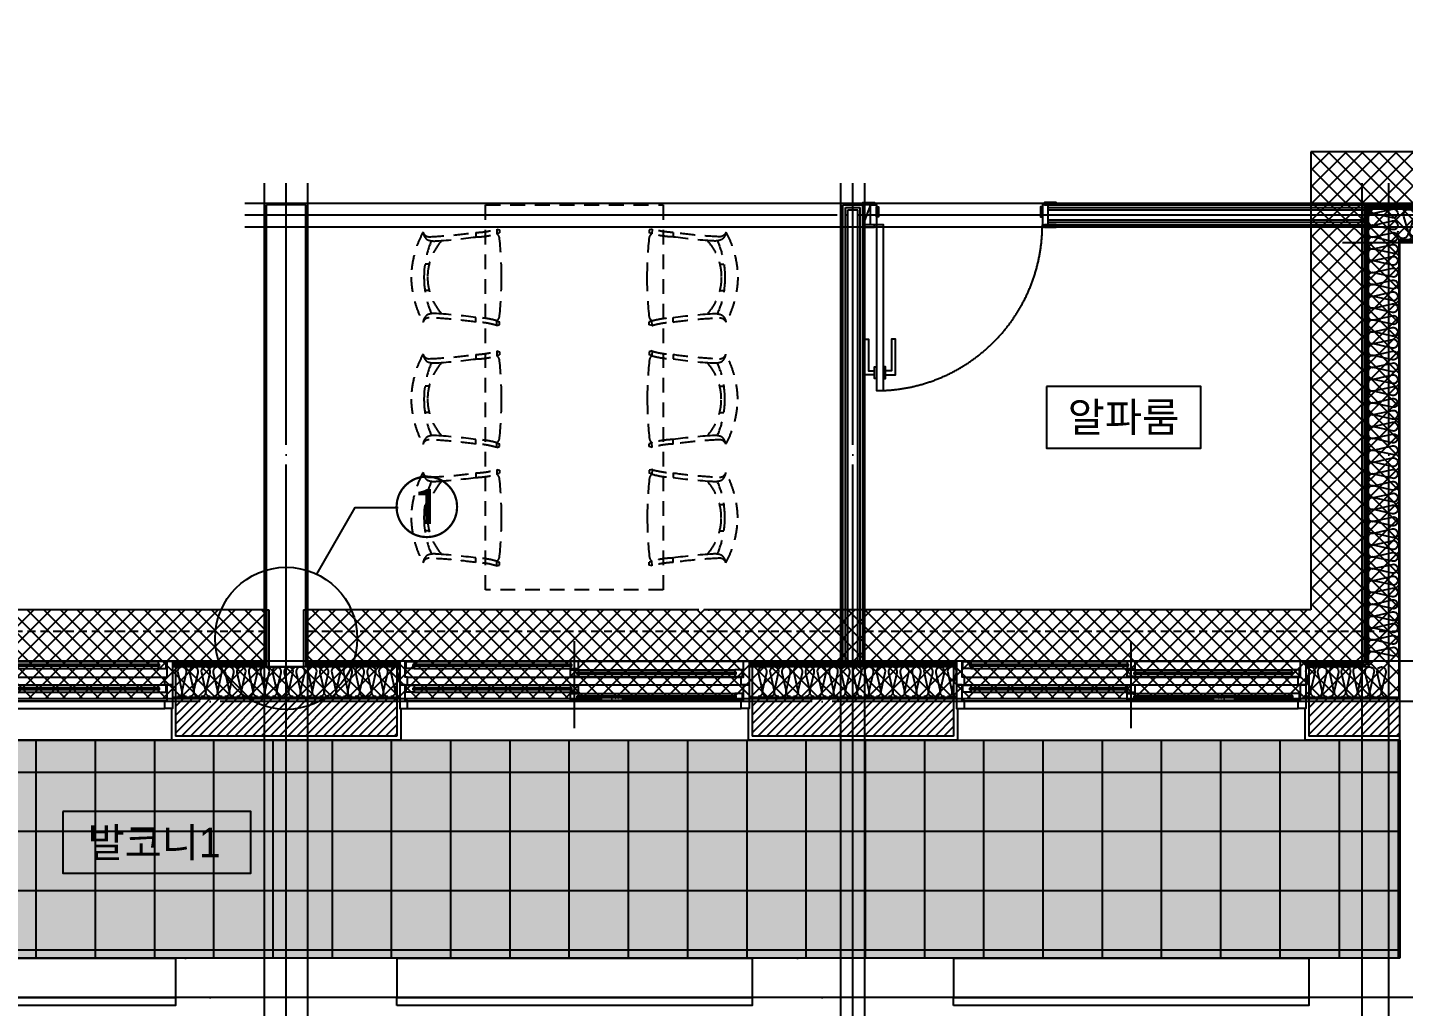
# Model space of a CAD drawing. Header units: millimetres. Extents: x -24416 to 92204, y -190080 to 23760.
# Drawn here: x 14919 to 21888, y -91259 to -86300 of the extents above; entities that cross this region are included whole.
import ezdxf
from ezdxf.enums import TextEntityAlignment as Align

# ---------------------------------------------------------------- set-up
doc = ezdxf.new("R2010")
doc.units = ezdxf.units.MM
doc.header["$LTSCALE"] = 50
for name, pattern in [('AUDIT_D_220706163347-0', [0]), ('CEN', [62, 60, -1, 0, -1]), ('H', [1.3, 0.8, -0.5]), ('HD', [2.5, 1.5, -1]), ('HID', [2.5, 1.5, -1]), ('평면도(기준)$0$CENTER2', [16.25, 15, -0.5, 0.25, -0.5])]:
    doc.linetypes.add(name, pattern=pattern)
for name, color, linetype in [('A_HAT', 8, 'Continuous'), ('AA-단열-바닥-욕실', 30, 'Continuous'), ('ARDM', 7, 'Continuous'), ('CEN_CON', 1, 'CEN'), ('CEN_WALL', 12, 'CEN'), ('CONC', 2, 'Continuous'), ('dan1', 7, 'HID'), ('ELE3_CON', 7, 'Continuous'), ('ELE4', 4, 'Continuous'), ('ETC', 6, 'Continuous'), ('FIN', 6, 'Continuous'), ('FUR_가구', 8, 'HD'), ('HAT', 9, 'Continuous'), ('INS', 252, 'Continuous'), ('INSUL', 8, 'Continuous'), ('SINA-F-FRAME', 4, 'Continuous'), ('TEXT', 3, 'Continuous'), ('WAL', 3, 'Continuous'), ('WAL_DRY', 7, 'Continuous'), ('WIN', 4, 'Continuous'), ('X - 단위세대$0$ETC', 6, 'Continuous'), ('바닥타일', 8, 'Continuous'), ('실명', 3, 'AUDIT_D_220706163347-0'), ('실명박스', 7, 'AUDIT_D_220706163347-0'), ('커튼박스', 6, 'Continuous'), ('평면도(기준)$0$1.EC-F-DOOR', 4, 'Continuous'), ('평면도(기준)$0$1.EC-F-DOOR-F', 4, 'Continuous')]:
    doc.layers.add(name, color=color, linetype=linetype)
for name, color, linetype, plot in [('AA-CEN', 1, 'CEN', False), ('Defpoint', 135, 'Continuous', False), ('MC', 135, 'Continuous', False)]:
    doc.layers.add(name, color=color, linetype=linetype, plot=plot)
doc.styles.add('HAUD01', font='Dotum.ttf')
doc.styles.add('돋움', font='Dotum.ttf')
pattern_1 = [(45, (-288337.163, -168071.244), (-22.4506403, 22.4506403), [])]

# ---------------------------------------------------------------- blocks, each defined once
blk = doc.blocks.new('WIN_이중창_1800')
at = {"layer": 'Defpoint'}
for p, q in [((-15, 240), (-15, 0)), ((1785, 240), (1785, 0))]:
    blk.add_line(p, q, dxfattribs=at)
at = {"layer": 'WIN'}
blk.add_line((885, -100), (885, 340), dxfattribs=at)
at = {"layer": 'WIN', "color": 8}
for p, q in [((1742, 240), (28, 240)), ((1697, 237), (905, 237)), ((1730, 158), (40, 158)), ((865, 196), (73, 196)), ((865, 161), (73, 161)), ((1697, 202), (905, 202)), ((1730, 120), (40, 120)), ((865, 76), (73, 76)), ((1697, 117), (905, 117)), ((1697, 82), (905, 82)), ((1730, 38), (40, 38)), ((1730, 0), (40, 0)), ((865, 41), (73, 41))]:
    blk.add_line(p, q, dxfattribs=at)
at = {"layer": 'WIN'}
for points in [[(40, 158), (28, 158), (28, 240), (0, 240), (0, 120), (40, 120), (40, 158)], [(905, 216.5), (905, 202), (865, 202), (865, 237), (905, 237), (905, 222.5)], [(1704, 222.5), (1704, 216.5), (898, 216.5), (898, 222.5), (1704, 222.5)], [(1697, 216.5), (1697, 202), (1737, 202), (1737, 237), (1697, 237), (1697, 222.5)], [(1730, 158), (1742, 158), (1742, 240), (1770, 240), (1770, 120), (1730, 120), (1730, 158)], [(73, 175.5), (73, 161), (33, 161), (33, 196), (73, 196), (73, 181.5)], [(872, 181.5), (872, 175.5), (66, 175.5), (66, 181.5), (872, 181.5)], [(865, 175.5), (865, 161), (905, 161), (905, 196), (865, 196), (865, 181.5)], [(40, 38), (28, 38), (28, 120), (0, 120), (0, 0), (40, 0), (40, 38)], [(73, 55.5), (73, 41), (33, 41), (33, 76), (73, 76), (73, 61.5)], [(905, 96.5), (905, 82), (865, 82), (865, 117), (905, 117), (905, 102.5)], [(865, 55.5), (865, 41), (905, 41), (905, 76), (865, 76), (865, 61.5)], [(1704, 102.5), (1704, 96.5), (898, 96.5), (898, 102.5), (1704, 102.5)], [(1697, 96.5), (1697, 82), (1737, 82), (1737, 117), (1697, 117), (1697, 102.5)], [(1730, 38), (1742, 38), (1742, 120), (1770, 120), (1770, 0), (1730, 0), (1730, 38)], [(872, 61.5), (872, 55.5), (66, 55.5), (66, 61.5), (872, 61.5)]]:
    blk.add_lwpolyline(points, dxfattribs=at)
blk = doc.blocks.new('WIN_이중창_3300-2')
at = {"layer": 'Defpoint'}
for p, q in [((-15, 240), (-15, 0)), ((3285, 240), (3285, 0))]:
    blk.add_line(p, q, dxfattribs=at)
at = {"layer": 'WIN'}
for p, q in [((900, -100), (900, 340)), ((2370, -100), (2370, 340))]:
    blk.add_line(p, q, dxfattribs=at)
at = {"layer": 'WIN', "color": 8}
for p, q in [((3242, 240), (28, 240)), ((880, 237), (73, 237)), ((3197, 237), (2390, 237)), ((3230, 158), (40, 158)), ((880, 202), (73, 202)), ((2350, 196), (920, 196)), ((2350, 161), (920, 161)), ((3197, 202), (2390, 202)), ((3230, 120), (40, 120)), ((880, 117), (73, 117)), ((880, 82), (73, 82)), ((2350, 76), (920, 76)), ((3197, 117), (2390, 117)), ((3197, 82), (2390, 82)), ((3230, 38), (40, 38)), ((3230, 0), (40, 0)), ((2350, 41), (920, 41))]:
    blk.add_line(p, q, dxfattribs=at)
at = {"layer": 'WIN'}
for points in [[(40, 158), (28, 158), (28, 240), (0, 240), (0, 120), (40, 120), (40, 158)], [(73, 216.5), (73, 202), (33, 202), (33, 237), (73, 237), (73, 222.5)], [(887, 222.5), (887, 216.5), (66, 216.5), (66, 222.5), (887, 222.5)], [(880, 216.5), (880, 202), (920, 202), (920, 237), (880, 237), (880, 222.5)], [(2390, 216.5), (2390, 202), (2350, 202), (2350, 237), (2390, 237), (2390, 222.5)], [(3204, 222.5), (3204, 216.5), (2383, 216.5), (2383, 222.5), (3204, 222.5)], [(3197, 216.5), (3197, 202), (3237, 202), (3237, 237), (3197, 237), (3197, 222.5)], [(3230, 158), (3242, 158), (3242, 240), (3270, 240), (3270, 120), (3230, 120), (3230, 158)], [(920, 175.5), (920, 161), (880, 161), (880, 196), (920, 196), (920, 181.5)], [(2357, 181.5), (2357, 175.5), (913, 175.5), (913, 181.5), (2357, 181.5)], [(2350, 175.5), (2350, 161), (2390, 161), (2390, 196), (2350, 196), (2350, 181.5)], [(40, 38), (28, 38), (28, 120), (0, 120), (0, 0), (40, 0), (40, 38)], [(73, 96.5), (73, 82), (33, 82), (33, 117), (73, 117), (73, 102.5)], [(887, 102.5), (887, 96.5), (66, 96.5), (66, 102.5), (887, 102.5)], [(880, 96.5), (880, 82), (920, 82), (920, 117), (880, 117), (880, 102.5)], [(920, 55.5), (920, 41), (880, 41), (880, 76), (920, 76), (920, 61.5)], [(2390, 96.5), (2390, 82), (2350, 82), (2350, 117), (2390, 117), (2390, 102.5)], [(2350, 55.5), (2350, 41), (2390, 41), (2390, 76), (2350, 76), (2350, 61.5)], [(3204, 102.5), (3204, 96.5), (2383, 96.5), (2383, 102.5), (3204, 102.5)], [(3197, 96.5), (3197, 82), (3237, 82), (3237, 117), (3197, 117), (3197, 102.5)], [(3230, 38), (3242, 38), (3242, 120), (3270, 120), (3270, 0), (3230, 0), (3230, 38)], [(2357, 61.5), (2357, 55.5), (913, 55.5), (913, 61.5), (2357, 61.5)]]:
    blk.add_lwpolyline(points, dxfattribs=at)
blk = doc.blocks.new('insul1')
blk.add_lwpolyline([(0, 0, 0.480617), (0.146, 0.183), (0.004, 0.817, -1.249969), (0.296, 0.817), (0.154, 0.183, 0.480617), (0.3, 0, 0.480617)], format="xyb")
blk = doc.blocks.new('식탁-1950x900')
at = {"layer": 'FUR_가구'}
for p, q in [((-500.1, -139.2), (-499.9, -162.1)), ((-393, -121.6), (-379.1, -126)), ((-393, -121.6), (-392.7, -145.4)), ((-379.1, -126), (-379.3, -141)), ((393, -121.6), (379.1, -126)), ((379.1, -126), (379.3, -141)), ((393, -121.6), (392.7, -145.4)), ((500.1, -139.2), (499.9, -162.1)), ((-392.7, -144.6), (-379.3, -141)), ((392.7, -144.6), (379.3, -141)), ((-735.6, -299), (-756.6, -299.2)), ((735.6, -299), (756.6, -299.2)), ((-735.6, -433.1), (-756.6, -432.9)), ((735.6, -433.1), (756.6, -432.9)), ((-500.1, -592.9), (-499.9, -570)), ((-393, -610.5), (-392.7, -586.7)), ((-393, -610.5), (-379.1, -606.2)), ((-392.7, -587.5), (-379.3, -591.1)), ((-379.1, -606.2), (-379.3, -591.1)), ((379.1, -606.2), (379.3, -591.1)), ((393, -610.5), (379.1, -606.2)), ((392.7, -587.5), (379.3, -591.1)), ((393, -610.5), (392.7, -586.7)), ((500.1, -592.9), (499.9, -570)), ((-500.1, -757.1), (-499.9, -780)), ((-393, -739.5), (-379.1, -743.8)), ((-393, -739.5), (-392.7, -763.3)), ((-392.7, -762.5), (-379.3, -758.9)), ((-379.1, -743.8), (-379.3, -758.9)), ((393, -739.5), (379.1, -743.8)), ((379.1, -743.8), (379.3, -758.9)), ((392.7, -762.5), (379.3, -758.9)), ((393, -739.5), (392.7, -763.3)), ((500.1, -757.1), (499.9, -780)), ((-735.6, -916.9), (-756.6, -917.1)), ((735.6, -916.9), (756.6, -917.1)), ((-735.6, -1051), (-756.6, -1050.8)), ((735.6, -1051), (756.6, -1050.8)), ((-500.1, -1210.8), (-499.9, -1187.9)), ((-393, -1228.4), (-392.7, -1204.6)), ((-393, -1228.4), (-379.1, -1224)), ((-392.7, -1205.4), (-379.3, -1209)), ((-379.1, -1224), (-379.3, -1209)), ((379.1, -1224), (379.3, -1209)), ((393, -1228.4), (379.1, -1224)), ((392.7, -1205.4), (379.3, -1209)), ((393, -1228.4), (392.7, -1204.6)), ((500.1, -1210.8), (499.9, -1187.9)), ((-500.1, -1357.1), (-499.9, -1380)), ((-393, -1339.5), (-379.1, -1343.8)), ((-393, -1339.5), (-392.7, -1363.3)), ((-392.7, -1362.5), (-379.3, -1358.9)), ((-379.1, -1343.8), (-379.3, -1358.9)), ((393, -1339.5), (379.1, -1343.8)), ((379.1, -1343.8), (379.3, -1358.9)), ((392.7, -1362.5), (379.3, -1358.9)), ((393, -1339.5), (392.7, -1363.3)), ((500.1, -1357.1), (499.9, -1380)), ((-735.6, -1516.9), (-756.6, -1517.1)), ((735.6, -1516.9), (756.6, -1517.1)), ((-735.6, -1651), (-756.6, -1650.8)), ((735.6, -1651), (756.6, -1650.8)), ((-500.1, -1810.8), (-499.9, -1787.9)), ((-393, -1828.4), (-392.7, -1804.6)), ((-392.7, -1805.4), (-379.3, -1809)), ((-379.1, -1824), (-379.3, -1809)), ((379.1, -1824), (379.3, -1809)), ((392.7, -1805.4), (379.3, -1809)), ((393, -1828.4), (392.7, -1804.6)), ((500.1, -1810.8), (499.9, -1787.9)), ((-393, -1828.4), (-379.1, -1824)), ((393, -1828.4), (379.1, -1824))]:
    blk.add_line(p, q, dxfattribs=at)
blk.add_lwpolyline([(-450, 0), (450, 0), (450, -1950), (-450, -1950)], close=True, dxfattribs=at)
for centre, radius, start, end in [((-324.7, -376.8), 502.7, 151.61301, 178.77221), ((-735.8, -128.1), 32.7, 197.29847, 270.53959), ((-715.5, -133.6), 51.6, 184.73657, 233.96327), ((-839.2, 2261.8), 2424.8, 272.45149, 278.03657), ((-510.6, 259.9), 399.2, 271.50557, 287.13357), ((-301.1, -364.6), 460.9, 156.58558, 180.17751), ((-711.1, -94), 88.5, 246.80527, 277.25757), ((-464.2, -367.5), 279.9, 137.91521, 179.69623), ((-839.2, 2261.8), 2447.5, 273.26257, 277.96657), ((-510.6, 259.9), 422.1, 271.45157, 286.22903), ((-411.8, -172), 32.7, 1.98952, 54.31967), ((-2602.4, -386.7), 2233.9, 0.5286, 5.54351), ((-324.7, -355.3), 502.7, 181.22779, 208.38699), ((-301.1, -367.5), 460.9, 179.82249, 203.41442), ((-464.2, -364.6), 279.9, 180.30377, 222.08479), ((-2602.4, -345.5), 2233.9, 354.45649, 359.4714), ((-715.5, -598.6), 51.6, 126.03673, 175.26343), ((-711.1, -638.2), 88.5, 82.74243, 113.19473), ((-839.2, -2993.9), 2447.5, 82.03343, 86.73743), ((-735.8, -604), 32.7, 89.46041, 162.70153), ((-839.2, -2993.9), 2424.8, 81.96343, 87.54851), ((-510.6, -992), 399.2, 72.86643, 88.49443), ((-510.6, -992), 422.1, 73.77097, 88.54843), ((-411.8, -560.1), 32.7, 305.68033, 358.01048), ((-324.7, -994.7), 502.7, 151.61301, 178.77221), ((-735.8, -746), 32.7, 197.29847, 270.53959), ((-715.5, -751.4), 51.6, 184.73657, 233.96327), ((-839.2, 1643.9), 2424.8, 272.45149, 278.03657), ((-510.6, -358), 399.2, 271.50557, 287.13357), ((-510.6, -358), 422.1, 271.45157, 286.22903), ((-411.8, -789.9), 32.7, 1.98952, 54.31967), ((-301.1, -982.5), 460.9, 156.58558, 180.17751), ((-711.1, -711.8), 88.5, 246.80527, 277.25757), ((-464.2, -985.4), 279.9, 137.91521, 179.69623), ((-839.2, 1643.9), 2447.5, 273.26257, 277.96657), ((-2602.4, -1004.5), 2233.9, 0.5286, 5.54351), ((-324.7, -973.2), 502.7, 181.22779, 208.38699), ((-301.1, -985.4), 460.9, 179.82249, 203.41442), ((-464.2, -982.5), 279.9, 180.30377, 222.08479), ((-2602.4, -963.3), 2233.9, 354.45649, 359.4714), ((-715.5, -1216.4), 51.6, 126.03673, 175.26343), ((-711.1, -1256), 88.5, 82.74243, 113.19473), ((-839.2, -3611.8), 2447.5, 82.03343, 86.73743), ((-411.8, -1178), 32.7, 305.68033, 358.01048), ((-735.8, -1221.9), 32.7, 89.46041, 162.70153), ((-839.2, -3611.8), 2424.8, 81.96343, 87.54851), ((-510.6, -1609.9), 399.2, 72.86643, 88.49443), ((-510.6, -1609.9), 422.1, 73.77097, 88.54843), ((-324.7, -1594.7), 502.7, 151.61301, 178.77221), ((-735.8, -1346), 32.7, 197.29847, 270.53959), ((-715.5, -1351.4), 51.6, 184.73657, 233.96327), ((-711.1, -1311.8), 88.5, 246.80527, 277.25757), ((-839.2, 1043.9), 2424.8, 272.45149, 278.03657), ((-839.2, 1043.9), 2447.5, 273.26257, 277.96657), ((-510.6, -958), 399.2, 271.50557, 287.13357), ((-510.6, -958), 422.1, 271.45157, 286.22903), ((-411.8, -1389.9), 32.7, 1.98952, 54.31967), ((-2602.4, -1604.5), 2233.9, 0.5286, 5.54351), ((-301.1, -1582.5), 460.9, 156.58558, 180.17751), ((-464.2, -1585.4), 279.9, 137.91521, 179.69623), ((-324.7, -1573.2), 502.7, 181.22779, 208.38699), ((-301.1, -1585.4), 460.9, 179.82249, 203.41442), ((-464.2, -1582.5), 279.9, 180.30377, 222.08479), ((-2602.4, -1563.3), 2233.9, 354.45649, 359.4714), ((-735.8, -1821.9), 32.7, 89.46041, 162.70153), ((-715.5, -1816.4), 51.6, 126.03673, 175.26343), ((-711.1, -1856), 88.5, 82.74243, 113.19473), ((-839.2, -4211.8), 2424.8, 81.96343, 87.54851), ((-839.2, -4211.8), 2447.5, 82.03343, 86.73743), ((-510.6, -2209.9), 399.2, 72.86643, 88.49443), ((-510.6, -2209.9), 422.1, 73.77097, 88.54843), ((-411.8, -1778), 32.7, 305.68033, 358.01048)]:
    blk.add_arc(centre, radius, start, end, dxfattribs=at)
at = {"layer": 'FUR_가구', "extrusion": (0, 0, -1)}
for centre, major_axis, start_param, end_param in [((510.6, 259.9), (-391.6, 77.3), 4.543868, 4.816628), ((839.2, 2261.8), (308.9, 2405.1), 3.056625, 3.154103), ((735.8, -128.1), (-23.1, 23.1), 2.65811, 3.936408), ((715.5, -133.6), (-36.5, 36.5), 2.438863, 3.298031), ((324.7, -376.8), (355.5, 355.5), 0.289952, 0.763969), ((2602.4, -386.7), (-1579.6, 1579.6), 5.507013, 5.59454), ((411.8, -172), (-23.1, 23.1), 5.532511, 6.445844), ((510.6, 259.9), (-418.1, 57.7), 4.600712, 4.858628), ((839.2, 2261.8), (261.2, 2433.5), 3.0916, 3.173701), ((464.2, -367.5), (197.9, 197.9), 0.05088, 0.780096), ((711.1, -94), (-62.6, 62.6), 3.522166, 4.053659), ((301.1, -364.6), (447.5, 110.4), -0.166893, 0.244864), ((2602.4, -345.5), (-114, 2231), 4.666674, 4.7542), ((464.2, -364.6), (197.9, 197.9), 0.7907, 1.519916), ((301.1, -367.5), (-450.7, 96.7), 2.927084, 3.338841), ((324.7, -355.3), (-355.5, 355.5), 2.377624, 2.851641), ((839.2, -2993.9), (-321.8, 2426.3), -0.007165, 0.074936), ((711.1, -638.2), (62.6, 62.6), -0.912067, -0.380574), ((715.5, -598.6), (-36.5, 36.5), 1.414358, 2.273526), ((411.8, -560.1), (-23.1, 23.1), 4.54973, 5.463063), ((510.6, -992), (410.7, 97.2), 4.661547, 4.919462), ((510.6, -992), (392, 75.2), 4.602977, 4.875737), ((839.2, -2993.9), (-242.6, 2412.6), -0.040038, 0.05744), ((735.8, -604), (23.1, 23.1), -0.794816, 0.483483)]:
    blk.add_ellipse(centre, major_axis=major_axis, ratio=1, start_param=start_param, end_param=end_param, dxfattribs=at)
at = {"layer": 'FUR_가구'}
for centre, major_axis, start_param, end_param in [((411.8, -789.9), (23.1, 23.1), 1.408137, 2.321471), ((510.6, -358), (-410.7, 97.2), 1.519954, 1.777869), ((510.6, -358), (-392, 75.2), 1.461384, 1.734144), ((839.2, 1643.9), (242.6, 2412.6), 3.101555, 3.199033), ((735.8, -746), (-23.1, 23.1), 2.346777, 3.625076), ((715.5, -751.4), (36.5, 36.5), 4.55595, 5.415118), ((324.7, -994.7), (355.5, 355.5), 5.519216, 5.993234), ((2602.4, -1004.5), (114, 2231), 1.525081, 1.612608), ((839.2, 1643.9), (321.8, 2426.3), 3.134428, 3.216528), ((464.2, -985.4), (-197.9, 197.9), 3.932293, 4.661509), ((711.1, -711.8), (-62.6, 62.6), 2.229526, 2.761019), ((301.1, -982.5), (450.7, 96.7), -0.214508, 0.197248), ((2602.4, -963.3), (1579.6, 1579.6), 2.36542, 2.452947), ((464.2, -982.5), (-197.9, 197.9), 3.192473, 3.921689), ((301.1, -985.4), (-447.5, 110.4), 2.9747, 3.386457), ((324.7, -973.2), (-355.5, 355.5), 3.431544, 3.905562), ((411.8, -1178), (23.1, 23.1), 2.390918, 3.304252), ((839.2, -3611.8), (-261.2, 2433.5), -0.049992, 0.032108), ((711.1, -1256), (62.6, 62.6), 0.380574, 0.912067), ((715.5, -1216.4), (36.5, 36.5), 5.580456, 6.439624), ((510.6, -1609.9), (418.1, 57.7), 1.45912, 1.717035), ((510.6, -1609.9), (391.6, 77.3), 1.402276, 1.675036), ((839.2, -3611.8), (-308.9, 2405.1), -0.084967, 0.012511), ((735.8, -1221.9), (23.1, 23.1), 5.799702, 7.078001), ((2602.4, -1604.5), (114, 2231), 1.525081, 1.612608), ((411.8, -1389.9), (23.1, 23.1), 1.408137, 2.321471), ((510.6, -958), (-410.7, 97.2), 1.519954, 1.777869), ((510.6, -958), (-392, 75.2), 1.461384, 1.734144), ((839.2, 1043.9), (321.8, 2426.3), 3.134428, 3.216528), ((839.2, 1043.9), (242.6, 2412.6), 3.101555, 3.199033), ((711.1, -1311.8), (-62.6, 62.6), 2.229526, 2.761019), ((735.8, -1346), (-23.1, 23.1), 2.346777, 3.625076), ((715.5, -1351.4), (36.5, 36.5), 4.55595, 5.415118), ((324.7, -1594.7), (355.5, 355.5), 5.519216, 5.993234), ((464.2, -1585.4), (-197.9, 197.9), 3.932293, 4.661509), ((301.1, -1582.5), (450.7, 96.7), -0.214508, 0.197248), ((2602.4, -1563.3), (1579.6, 1579.6), 2.36542, 2.452947), ((464.2, -1582.5), (-197.9, 197.9), 3.192473, 3.921689), ((301.1, -1585.4), (-447.5, 110.4), 2.9747, 3.386457), ((324.7, -1573.2), (-355.5, 355.5), 3.431544, 3.905562), ((411.8, -1778), (23.1, 23.1), 2.390918, 3.304252), ((510.6, -2209.9), (418.1, 57.7), 1.45912, 1.717035), ((510.6, -2209.9), (391.6, 77.3), 1.402276, 1.675036), ((839.2, -4211.8), (-261.2, 2433.5), -0.049992, 0.032108), ((839.2, -4211.8), (-308.9, 2405.1), -0.084967, 0.012511), ((711.1, -1856), (62.6, 62.6), 0.380574, 0.912067), ((735.8, -1821.9), (23.1, 23.1), 5.799702, 7.078001), ((715.5, -1816.4), (36.5, 36.5), 5.580456, 6.439624)]:
    blk.add_ellipse(centre, major_axis=major_axis, ratio=1, start_param=start_param, end_param=end_param, dxfattribs=at)
blk = doc.blocks.new('DongSinsul_1')
at = {"layer": 'INSUL'}
blk.add_lwpolyline([(0, 0.25, 1.34403), (0.35, 0.25), (0.2, 0.75, -1.34403), (0.55, 0.75), (0.4, 0.25)], format="xyb", dxfattribs=at)
blk = doc.blocks.new('A$C3C3C21E6')
at = {"layer": '평면도(기준)$0$1.EC-F-DOOR'}
blk.add_lwpolyline([(70, -210), (70, -1049.6), (106, -1049.6), (106, -210), (70, -210)], dxfattribs=at)
at = {"layer": '평면도(기준)$0$1.EC-F-DOOR', "color": 8}
for points in [[(60, -969.6), (10, -969.6), (10, -789.6), (30, -789.6), (30, -949.6), (60, -949.6)], [(116.1, -969.6), (166.1, -969.6), (166.1, -789.6), (146.1, -789.6), (146.1, -949.6), (116.1, -949.6)]]:
    blk.add_lwpolyline(points, dxfattribs=at)
for points in [[(70, -929.6), (70, -989.6), (60, -989.6), (60, -929.6)], [(106, -929.6), (106, -989.6), (116, -989.6), (116, -929.6)]]:
    blk.add_lwpolyline(points, close=True, dxfattribs=at)
at = {"layer": '평면도(기준)$0$1.EC-F-DOOR', "color": 1, "linetype": '평면도(기준)$0$CENTER2', "ltscale": 6}
blk.add_arc((69.4, -209.7), 840.6, 272.49818, 359.98243, dxfattribs=at)
at = {"layer": '평면도(기준)$0$1.EC-F-DOOR-F'}
for points in [[(60, -110), (40, -110), (0, -110), (0, -98), (60, -98)], [(40, -110), (70, -110), (70, -210), (40, -210)], [(70, -120), (80, -120), (80, -170), (70, -170)], [(910, -120), (900, -120), (900, -170), (910, -170)], [(940, -110), (910, -110), (910, -210), (940, -210)], [(920, -110), (940, -110), (980, -110), (980, -98), (920, -98)], [(0, -222), (60, -222), (60, -210), (0, -210)], [(920, -222), (980, -222), (980, -210), (920, -210)]]:
    blk.add_lwpolyline(points, close=True, dxfattribs=at)
blk = doc.blocks.new('U-121B(기본)1', base_point=(-58206.9, -129495.9))
at = {"layer": 'A_HAT'}
h = blk.add_hatch(dxfattribs=at)
h.set_pattern_fill('ANSI31', color=256, scale=10, style=0)
h.set_pattern_definition(pattern_1)
h.paths.add_polyline_path([(-74506.9, -127980.9), (-73946.9, -127980.9), (-73946.9, -128170.9), (-74506.9, -128170.9)])
h.paths.add_polyline_path([(-75066.9, -127980.9), (-74506.9, -127980.9), (-74506.9, -128170.9), (-75066.9, -128170.9)])
h = blk.add_hatch(dxfattribs=at)
h.set_pattern_fill('ANSI31', color=256, scale=10, style=0)
h.set_pattern_definition(pattern_1)
h.paths.add_polyline_path([(-71126.9, -128170.9), (-71126.9, -127980.9), (-72146.9, -127980.9), (-72146.9, -128170.9)])
h = blk.add_hatch(dxfattribs=at)
h.set_pattern_fill('ANSI31', color=256, scale=10, style=0)
h.set_pattern_definition(pattern_1)
h.paths.add_polyline_path([(-69326.9, -127980.9), (-69326.9, -128170.9), (-68866.9, -128170.9), (-68866.9, -127980.9)])
at = {"layer": '바닥타일'}
h = blk.add_hatch(dxfattribs=at)
h.set_pattern_fill('_USER', color=256, scale=300, double=1, pattern_type=0)
h.set_pattern_definition([(0, (-288337.16, -168071.24), (0, 300), []), (90, (-288337.16, -168071.24), (-300, 2e-14), [])])
h.paths.add_polyline_path([(-80861.9, -128015.9), (-80861.9, -129295.9), (-68866.9, -129295.9), (-68866.9, -128190.9), (-79216.9, -128190.9), (-79216.9, -128015.9)])
at = {"layer": 'CEN_CON'}
for p, q in [((-74506.9, -129795.9), (-74506.9, -125370.9)), ((-68921.9, -129795.9), (-68921.9, -125370.9)), ((-68741.9, -129495.9), (-83376.9, -129495.9))]:
    blk.add_line(p, q, dxfattribs=at)
at = {"layer": 'CEN_WALL'}
for p, q in [((-71636.9, -129795.9), (-71636.9, -125370.9)), ((-74716.9, -125530.9), (-68741.9, -125530.9)), ((-69156.9, -125670.9), (-64641.9, -125670.9)), ((-68741.9, -127995.9), (-79136.9, -127995.9))]:
    blk.add_line(p, q, dxfattribs=at)
at = {"layer": 'CONC'}
for p, q in [((-74606.9, -127530.9), (-74606.9, -125480.9)), ((-74406.9, -125480.9), (-74606.9, -125480.9)), ((-74406.9, -127530.9), (-74406.9, -125480.9)), ((-68866.9, -129295.9), (-68866.9, -125660.9)), ((-68866.9, -125660.9), (-67706.9, -125660.9)), ((-74606.9, -127530.9), (-74593.9, -127530.9)), ((-74593.9, -127530.9), (-74593.9, -127820.9)), ((-74419.9, -127530.9), (-74419.9, -127820.9)), ((-74419.9, -127530.9), (-74406.9, -127530.9)), ((-74593.9, -127820.9), (-74419.9, -127820.9)), ((-73946.9, -129295.9), (-75066.9, -129295.9)), ((-75066.9, -129295.9), (-75066.9, -129495.9)), ((-73946.9, -129295.9), (-73946.9, -129495.9)), ((-71126.9, -129295.9), (-72146.9, -129295.9)), ((-72146.9, -129295.9), (-72146.9, -129495.9)), ((-71126.9, -129295.9), (-71126.9, -129495.9)), ((-68866.9, -129295.9), (-69326.9, -129295.9)), ((-69326.9, -129295.9), (-69326.9, -129495.9)), ((-73946.9, -129495.9), (-75066.9, -129495.9)), ((-71126.9, -129495.9), (-72146.9, -129495.9)), ((-68616.9, -129495.9), (-69326.9, -129495.9))]:
    blk.add_line(p, q, dxfattribs=at)
at = {"layer": 'dan1'}
blk.add_line((-64346.9, -125210.9), (-69316.9, -125210.9), dxfattribs=at)
for points in [[(-69316.9, -125210.9), (-69316.9, -127530.9), (-74406.9, -127530.9)], [(-74606.9, -127530.9), (-78556.9, -127530.9), (-78556.9, -127355.9), (-78826.9, -127355.9)]]:
    blk.add_lwpolyline(points, dxfattribs=at)
at = {"layer": 'ELE3_CON'}
for p, q in [((-78366.9, -129295.9), (-75066.9, -129295.9)), ((-73946.9, -129295.9), (-72146.9, -129295.9)), ((-71126.9, -129295.9), (-69326.9, -129295.9))]:
    blk.add_line(p, q, dxfattribs=at)
at = {"layer": 'ELE4'}
for p, q in [((-75086.9, -128190.9), (-78346.9, -128190.9)), ((-73926.9, -128190.9), (-72166.9, -128190.9)), ((-71106.9, -128190.9), (-69346.9, -128190.9))]:
    blk.add_line(p, q, dxfattribs=at)
at = {"layer": 'FIN'}
for p, q in [((-75086.9, -128030.9), (-75086.9, -128190.9)), ((-73926.9, -128030.9), (-73926.9, -128190.9)), ((-72166.9, -128030.9), (-72166.9, -128190.9)), ((-71106.9, -128030.9), (-71106.9, -128190.9)), ((-69346.9, -128030.9), (-69346.9, -128190.9)), ((-73926.9, -128190.9), (-75086.9, -128190.9)), ((-71106.9, -128190.9), (-72166.9, -128190.9)), ((-68866.9, -128190.9), (-69346.9, -128190.9))]:
    blk.add_line(p, q, dxfattribs=at)
at = {"layer": 'INS'}
for p, q in [((-69026.9, -125500.9), (-69026.9, -127820.9)), ((-69026.9, -125500.9), (-68921.9, -125500.9)), ((-68921.9, -125500.9), (-67691.9, -125500.9)), ((-68871.9, -125655.9), (-68871.9, -127975.9)), ((-68871.9, -125655.9), (-67691.9, -125655.9)), ((-74606.9, -127530.9), (-74606.9, -127820.9)), ((-74406.9, -127530.9), (-74406.9, -127820.9)), ((-74606.9, -127820.9), (-75081.9, -127820.9)), ((-74606.9, -127820.9), (-74593.9, -127820.9)), ((-74406.9, -127820.9), (-74419.9, -127820.9)), ((-73931.9, -127820.9), (-74406.9, -127820.9)), ((-71111.9, -127820.9), (-72161.9, -127820.9)), ((-69026.9, -127820.9), (-69341.9, -127820.9)), ((-73931.9, -127975.9), (-75081.9, -127975.9)), ((-71111.9, -127975.9), (-72161.9, -127975.9)), ((-68871.9, -127975.9), (-69341.9, -127975.9))]:
    blk.add_line(p, q, dxfattribs=at)
at = {"layer": 'MC'}
for p, q in [((-74616.9, -129795.9), (-74616.9, -125370.9)), ((-74396.9, -129795.9), (-74396.9, -125370.9)), ((-71696.9, -129795.9), (-71696.9, -125370.9)), ((-71576.9, -129795.9), (-71576.9, -125370.9)), ((-69056.9, -129795.9), (-69056.9, -125370.9)), ((-74716.9, -125470.9), (-68741.9, -125470.9)), ((-74716.9, -125590.9), (-68741.9, -125590.9)), ((-68741.9, -127790.9), (-79136.9, -127790.9))]:
    blk.add_line(p, q, dxfattribs=at)
at = {"layer": 'SINA-F-FRAME'}
blk.add_line((-71546.9, -125480.9), (-71586.9, -125580.9), dxfattribs=at)
at = {"layer": 'WAL'}
for p, q in [((-73946.9, -127980.9), (-75066.9, -127980.9)), ((-75066.9, -127980.9), (-75066.9, -128170.9)), ((-73946.9, -127980.9), (-73946.9, -128170.9)), ((-71126.9, -127980.9), (-72146.9, -127980.9)), ((-72146.9, -127980.9), (-72146.9, -128170.9)), ((-71126.9, -127980.9), (-71126.9, -128170.9)), ((-68866.9, -127980.9), (-69326.9, -127980.9)), ((-69326.9, -127980.9), (-69326.9, -128170.9)), ((-73946.9, -128170.9), (-75066.9, -128170.9)), ((-71126.9, -128170.9), (-72146.9, -128170.9)), ((-68866.9, -128170.9), (-69326.9, -128170.9))]:
    blk.add_line(p, q, dxfattribs=at)
at = {"layer": 'WAL_DRY'}
for p, q in [((-71686.9, -127800.9), (-71686.9, -125480.9)), ((-71686.9, -125480.9), (-71586.9, -125480.9)), ((-71674.4, -127800.9), (-71674.4, -125493.4)), ((-71674.4, -125493.4), (-71599.4, -125493.4)), ((-71661.9, -127800.9), (-71661.9, -125505.9)), ((-71661.9, -125505.9), (-71611.9, -125505.9)), ((-71611.9, -127800.9), (-71611.9, -125505.9)), ((-71599.4, -127800.9), (-71599.4, -125493.4)), ((-71586.9, -127800.9), (-71586.9, -125480.9)), ((-70646.9, -125480.9), (-69046.9, -125480.9)), ((-70646.9, -125493.4), (-69046.9, -125493.4)), ((-70646.9, -125505.9), (-69046.9, -125505.9)), ((-69046.9, -125480.9), (-69046.9, -127800.9)), ((-69046.9, -125480.9), (-67691.9, -125480.9)), ((-69036.9, -125490.9), (-67691.9, -125490.9)), ((-69036.9, -125490.9), (-69036.9, -127810.9)), ((-70646.9, -125555.9), (-69046.9, -125555.9)), ((-70646.9, -125568.4), (-69046.9, -125568.4)), ((-70646.9, -125580.9), (-69046.9, -125580.9)), ((-74606.9, -127800.9), (-75081.9, -127800.9)), ((-74606.9, -127810.9), (-75081.9, -127810.9)), ((-73931.9, -127800.9), (-74406.9, -127800.9)), ((-73931.9, -127810.9), (-74406.9, -127810.9)), ((-71111.9, -127800.9), (-72161.9, -127800.9)), ((-71111.9, -127810.9), (-72161.9, -127810.9)), ((-69046.9, -127800.9), (-69341.9, -127800.9)), ((-69036.9, -127810.9), (-69341.9, -127810.9))]:
    blk.add_line(p, q, dxfattribs=at)
at = {"layer": 'X - 단위세대$0$ETC'}
for points in [[(-78366.9, -129535.9), (-78366.9, -129495.9), (-75066.9, -129495.9), (-75066.9, -129535.9), (-78366.9, -129535.9)], [(-73946.9, -129535.9), (-73946.9, -129495.9), (-72146.9, -129495.9), (-72146.9, -129535.9), (-73946.9, -129535.9)], [(-71126.9, -129535.9), (-71126.9, -129495.9), (-69326.9, -129495.9), (-69326.9, -129535.9), (-71126.9, -129535.9)]]:
    blk.add_lwpolyline(points, dxfattribs=at)
at = {"layer": '커튼박스', "linetype": 'H'}
for p, q in [((-74606.9, -127640.9), (-78826.9, -127640.9)), ((-71686.9, -127640.9), (-74406.9, -127640.9)), ((-68866.9, -127640.9), (-71586.9, -127640.9))]:
    blk.add_line(p, q, dxfattribs=at)
at = {"layer": 'FUR_가구'}
blk.add_blockref('식탁-1950x900', (-73046.9, -125480.9), dxfattribs=at)
at = {"layer": 'INS', "xscale": 150, "yscale": 150, "zscale": 150, "rotation": 270, "row_count": 1, "column_count": 38, "row_spacing": 0, "column_spacing": 60}
blk.add_blockref('insul1', (-69026.9, -125500.9), dxfattribs=at)
at = {"layer": 'INS', "yscale": 150, "zscale": 150, "row_count": 1, "row_spacing": 0}
for p, xscale, column_count, column_spacing in [((-73931.9, -127970.9), -150, 19, -60), ((-71111.9, -127970.9), -150, 17, -60), ((-69341.9, -127970.9), 150, 7, 60)]:
    blk.add_blockref('insul1', p, dxfattribs=dict(at, xscale=xscale, column_count=column_count, column_spacing=column_spacing))
at = {"layer": 'INSUL', "xscale": 150, "yscale": 150, "zscale": 150, "row_count": 1, "column_count": 19, "row_spacing": 1, "column_spacing": 60}
blk.add_blockref('DongSinsul_1', (-68876.9, -125650.9), dxfattribs=at)
at = {"layer": 'SINA-F-FRAME'}
blk.add_blockref('A$C3C3C21E6', (-71586.9, -125370.9), dxfattribs=at)
at = {"layer": 'WIN', "xscale": -1}
for name, p in [('WIN_이중창_3300-2', (-75081.9, -128030.9)), ('WIN_이중창_1800', (-72161.9, -128030.9)), ('WIN_이중창_1800', (-69341.9, -128030.9))]:
    blk.add_blockref(name, p, dxfattribs=at)
blk = doc.blocks.new('A$C415C5DAF')
at = {"layer": '실명박스'}
for points in [[(7595, -106495), (7595, -106807.5), (8376.6, -106807.5), (8376.6, -106495)], [(2612.5, -108648.3), (2612.5, -108960.8), (3565, -108960.8), (3565, -108648.3)]]:
    blk.add_lwpolyline(points, close=True, dxfattribs=at)
at = {"layer": '실명', "style": 'HAUD01'}
for s, p in [('알파룸', (7984.4, -106649)), ('발코니1', (3074.1, -108803.5))]:
    blk.add_text(s, height=150, dxfattribs=at).set_placement(p, align=Align.MIDDLE)
blk = doc.blocks.new('A$C1CAF0AFA')
at = {"layer": 'ETC'}
h = blk.add_hatch(dxfattribs=at)
h.set_pattern_fill('CROSS', color=256, scale=10, angle=45)
h.set_pattern_definition([(45, (148033.186, -23760), (7e-15, 89.802561), [31.75, -95.25]), (135, (148055.636, -23760), (-89.802561, 7e-15), [31.75, -95.25])])
h.paths.add_polyline_path([(27848.9, -106263.8), (27848.9, -108503.8), (28953.9, -108503.8), (28953.9, -106263.8)])
h.paths.add_polyline_path([(28953.9, -106063.8), (28953.9, -100603.8), (27848.9, -100603.8), (27848.9, -106063.8)])
h.paths.add_polyline_path([(30538.9, -111573.8), (32328.9, -111573.8), (32328.9, -110073.8), (31458.9, -110073.8), (31458.9, -108713.8), (30538.9, -108713.8)])
h.paths.add_polyline_path([(25938.9, -114323.8), (30338.9, -114323.8), (30338.9, -113218.8), (25938.9, -113218.8)])
h.paths.add_polyline_path([(9878.9, -114773.8), (9878.9, -113493.8), (11518.9, -113493.8), (11518.9, -113668.8), (21868.9, -113668.8), (21868.9, -114773.8)])
h.paths.add_polyline_path([(9748.9, -114773.8), (7908.9, -114773.8), (7908.9, -113483.8), (9748.9, -113483.8)])
h.paths.add_polyline_path([(8088.9, -105728.8), (10138.9, -105728.8), (10138.9, -105138.8), (12078.9, -105138.8), (12078.9, -106023.8), (12548.9, -106023.8), (12548.9, -105138.8), (16048.9, -105138.8), (16048.9, -106493.8), (12318.9, -106493.8), (12318.9, -106943.8), (8088.9, -106943.8)])
at = {"layer": 'HAT'}
h = blk.add_hatch(dxfattribs=at)
h.set_pattern_fill('_USER', color=5, scale=60, angle=45, double=1, pattern_type=0)
h.set_pattern_definition([(45, (0, -23760), (-42.426407, 42.426407), []), (135, (0, -23760), (-42.426407, -42.426407), [])])
h.paths.add_polyline_path([(7908.9, -107593.8), (7908.9, -107143.8), (12528.9, -107143.8), (12528.9, -106703.8), (16068.9, -106703.8), (16068.9, -108298.8), (17918.9, -108298.8), (17918.9, -108148.8), (19318.9, -108148.8), (19318.9, -108298.8), (21881.9, -108298.8), (21881.9, -108748.8), (16128.9, -108748.8), (16128.9, -108426.3), (15928.9, -108426.3), (15928.9, -108748.8), (15618.9, -108748.8), (15618.9, -107153.8), (12978.9, -107153.8), (12978.9, -107593.8), (11908.9, -107593.8), (11908.9, -107303.8), (11708.9, -107303.8), (11708.9, -107593.8)], flags=17)
h.paths.add_polyline_path([(25938.9, -111138.8), (25938.9, -113008.8), (30338.9, -113008.8), (30338.9, -108713.8), (27638.9, -108713.8), (27638.9, -106263.8), (27188.9, -106263.8), (27188.9, -109163.8), (29888.9, -109163.8), (29888.9, -112558.8), (26388.9, -112558.8), (26388.9, -110688.8), (21418.9, -110688.8), (21418.9, -113008.8), (16328.9, -113008.8), (16328.9, -113298.8), (16128.9, -113298.8), (16128.9, -113008.8), (12178.9, -113008.8), (12178.9, -112833.8), (11908.9, -112833.8), (11908.9, -113123.8), (11708.9, -113123.8), (11708.9, -112833.8), (8358.9, -112833.8), (8358.9, -109738.8), (7908.9, -109738.8), (7908.9, -113283.8), (11728.9, -113283.8), (11728.9, -113458.8), (21868.9, -113458.8), (21868.9, -111138.8)])
h.paths.add_polyline_path([(22428.9, -107433.8), (24948.9, -107433.8), (24948.9, -107108.8), (24626.4, -107108.8), (24626.4, -106908.8), (24948.9, -106908.8), (24948.9, -100973.8), (27188.9, -100973.8), (27188.9, -106063.8), (27638.9, -106063.8), (27638.9, -100603.8), (24498.9, -100603.8), (24498.9, -106983.8), (21978.9, -106983.8), (21978.9, -108048.8), (22118.9, -108048.8), (22118.9, -108748.8), (22568.9, -108748.8), (22568.9, -107598.8), (22428.9, -107598.8)])
at = {"layer": 'AA-CEN', "color": 4}
blk.add_lwpolyline([(26388.9, -110688.8), (21418.9, -110688.8), (21418.9, -113008.8), (16328.9, -113008.8), (16328.9, -113298.8), (16128.9, -113298.8), (16128.9, -113008.8), (12178.9, -113008.8), (12178.9, -112833.8), (11908.9, -112833.8), (11908.9, -113123.8), (11708.9, -113123.8), (11708.9, -112833.8), (8358.9, -112833.8), (8358.9, -109738.8), (7908.9, -109738.8), (7908.9, -113283.8), (11728.9, -113283.8), (11728.9, -113458.8), (21868.9, -113458.8), (21868.9, -111138.8), (25938.9, -111138.8)], dxfattribs=at)
at = {"layer": 'AA-CEN'}
blk.add_lwpolyline([(9878.9, -114773.8), (9878.9, -113493.8), (11518.9, -113493.8), (11518.9, -113668.8), (21868.9, -113668.8), (21868.9, -114773.8), (9878.9, -114773.8)], dxfattribs=at)
blk = doc.blocks.new('A$C45F312F6')
at = {"layer": 'ARDM', "color": 3}
blk.add_lwpolyline([(16383.8, -112828.8), (16578.7, -112490.5), (16796.2, -112490.5)], dxfattribs=at)
blk.add_circle((16228.9, -113153.8), 360, dxfattribs=at)
at = {"layer": 'TEXT', "style": '돋움'}
blk.add_text('①', height=250, dxfattribs=at).set_placement((16941.3, -112617.3), align=Align.CENTER)

msp = doc.modelspace()

# ---------------------------------------------------------------- block references
for name, p in [('A$C45F312F6', (0, 23760)), ('U-121B(기본)1', (32528.9, -91213.8))]:
    msp.add_blockref(name, p)
at = {"layer": 'AA-단열-바닥-욕실'}
msp.add_blockref('A$C1CAF0AFA', (0, 23760), dxfattribs=at)
at = {"layer": '실명박스'}
msp.add_blockref('A$C415C5DAF', (12485.4, 18377.1), dxfattribs=at)

doc.saveas('drawing.dxf')
